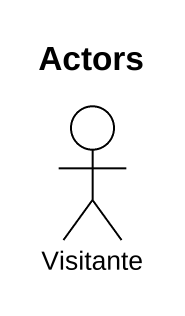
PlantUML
@startuml
title Actors
actor Visitante
@enduml
